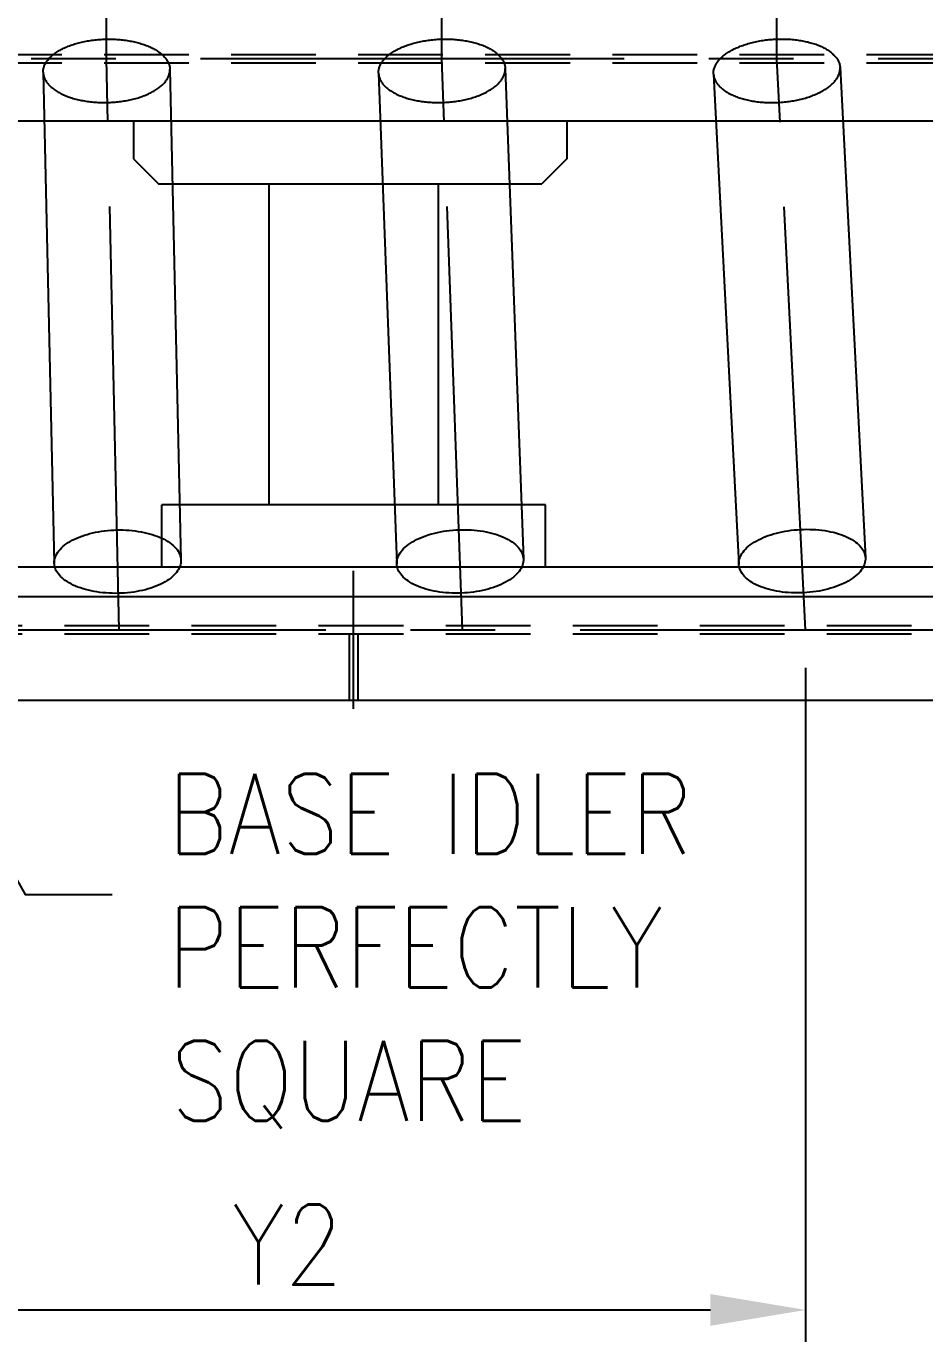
# Model space of a CAD drawing. Extents: x 0 to 13716, y 0 to 9144.
# Drawn here: x 9034 to 9573, y 2041 to 2830 of the extents above; entities that cross this region are included whole.
import ezdxf

# ---------------------------------------------------------------- set-up
doc = ezdxf.new("R2010")
doc.units = 0
doc.header["$LTSCALE"] = 8
for name, pattern in [('CENTER', [50.8, 31.75, -6.35, 6.35, -6.35]), ('HIDDEN', [9.525, 6.35, -3.175]), ('HIDDEN2', [4.7625, 3.175, -1.5875])]:
    doc.linetypes.add(name, pattern=pattern)
doc.layers.get('DEFPOINTS').update_dxf_attribs({"linetype": 'CONTINUOUS'})
for name, color, linetype in [('EMS_CL', 1, 'CENTER'), ('EMS_DIM', 3, 'CONTINUOUS'), ('EMS_HF', 3, 'HIDDEN2'), ('EMS_HIDDEN', 3, 'HIDDEN'), ('EMS_OBJECT', 2, 'CONTINUOUS'), ('EMS_TXT', 2, 'CONTINUOUS')]:
    doc.layers.add(name, color=color, linetype=linetype)
doc.styles.add('EMS_M30', font='Romans.shx', dxfattribs={"width": 0.85, "height": 75})
doc.styles.add('ROMANS', font='Romans', dxfattribs={"width": 0.85, "height": 48})
doc.dimstyles.get("Standard").update_dxf_attribs({"dimtxt": 2.5, "dimasz": 2.5, "dimexe": 1.25, "dimexo": 0.625, "dimtad": 1, "dimcen": 2.5, "dimazin": 3, "dimtfac": 1, "dimtmove": 0, "dimatfit": 3})

# ---------------------------------------------------------------- blocks, each defined once
blk = doc.blocks.new('*U234')
at = {"layer": 'EMS_TXT', "style": 'EMS_M30', "width": 0.85}
for s, p in [('BASE IDLER', (9118.89, 2333.28)), ('PERFECTLY', (9118.89, 2253.28)), ('SQUARE', (9120.84, 2173.28))]:
    blk.add_text(s, height=48, dxfattribs=at).set_placement(p)
blk = doc.blocks.new('*U235')
at = {"layer": 'EMS_DIM'}
blk.add_lwpolyline([(8949.47, 2458.99), (9033.52, 2308.91), (9085.84, 2308.91)], dxfattribs=at)
blk.add_solid([(8941.16, 2454.33), (8921.54, 2508.85), (8957.78, 2463.64)], dxfattribs=at)
blk = doc.blocks.new('*U241')
at = {"layer": 'EMS_DIM', "style": 'ROMANS', "width": 0.85}
blk.add_text('Y2', height=48, dxfattribs=at).set_placement((9157.79, 2075.06))
blk = doc.blocks.new('*D57')
at = {"layer": 'DEFPOINTS', "color": 0}
for p in [(8883.87, 2467.75), (9501.67, 2467.75), (9501.67, 2059.82)]:
    blk.add_point(p, dxfattribs=at)
at = {"layer": 'EMS_DIM'}
for p, q in [((8883.87, 2444.89), (8883.87, 2040.77)), ((9501.67, 2444.89), (9501.67, 2040.77)), ((8941.02, 2059.82), (9444.52, 2059.82))]:
    blk.add_line(p, q, dxfattribs=at)
for points in [[(8941.02, 2069.35), (8941.02, 2050.3), (8883.87, 2059.82)], [(9444.52, 2069.35), (9444.52, 2050.3), (9501.67, 2059.82)]]:
    blk.add_solid(points, dxfattribs=at)
at = {"layer": 'EMS_OBJECT'}
blk.add_blockref('*U241', (0, 0), dxfattribs=at)

msp = doc.modelspace()

# ---------------------------------------------------------------- linework, layer by layer
at = {"layer": 'EMS_CL'}
for p, q in [((9082.419, 2810.246), (9082.419, 3605.246)), ((9283.507, 2810.246), (9283.507, 3605.246)), ((9484.366, 2810.246), (9484.366, 3605.246)), ((9089.971, 2467.746), (9082.419, 2810.246)), ((9295.935, 2467.746), (9283.507, 2810.246)), ((9501.665, 2467.746), (9484.366, 2810.246))]:
    msp.add_line(p, q, dxfattribs=at)
at = {"layer": 'EMS_CL', "color": 252}
for p, q in [((9799.174, 2810.246), (7762.672, 2810.246)), ((9230.559, 2420.269), (9230.559, 2503.169)), ((7740.756, 2467.746), (9817.71, 2467.746))]:
    msp.add_line(p, q, dxfattribs=at)
at = {"layer": 'EMS_DIM'}
for p, q in [((9044.429, 2802.127), (9051.06, 2507.753)), ((9120.41, 2803.839), (9127.041, 2509.465)), ((9245.533, 2801.575), (9256.442, 2507.329)), ((9321.481, 2804.391), (9332.389, 2510.145)), ((9446.417, 2801.025), (9461.591, 2506.968)), ((9522.316, 2804.941), (9537.49, 2510.884))]:
    msp.add_line(p, q, dxfattribs=at)
for points in [[(9044.43, 2802.13, 0), (9044.43, 2802.59, 0), (9044.45, 2803.06, 0), (9044.5, 2803.53, 0), (9044.57, 2803.99, 0), (9044.66, 2804.46, 0), (9044.78, 2804.92, 0), (9044.92, 2805.39, 0), (9045.08, 2805.85, 0), (9045.26, 2806.31, 0), (9045.46, 2806.77, 0), (9045.69, 2807.22, 0), (9045.94, 2807.68, 0), (9046.21, 2808.13, 0), (9046.51, 2808.58, 0), (9046.82, 2809.02, 0), (9047.16, 2809.46, 0), (9047.51, 2809.9, 0), (9047.89, 2810.33, 0), (9048.29, 2810.76, 0), (9048.71, 2811.18, 0), (9049.15, 2811.6, 0), (9049.61, 2812.01, 0), (9050.09, 2812.42, 0), (9050.59, 2812.82, 0), (9051.11, 2813.22, 0), (9051.65, 2813.61, 0), (9052.21, 2814, 0), (9052.78, 2814.37, 0), (9053.37, 2814.74, 0), (9053.98, 2815.11, 0), (9054.61, 2815.46, 0), (9055.25, 2815.81, 0), (9055.91, 2816.15, 0), (9056.59, 2816.48, 0), (9057.28, 2816.81, 0), (9057.99, 2817.12, 0), (9058.71, 2817.43, 0), (9059.44, 2817.73, 0), (9060.19, 2818.02, 0), (9060.96, 2818.3, 0), (9061.73, 2818.57, 0), (9062.52, 2818.84, 0), (9063.32, 2819.09, 0), (9064.13, 2819.33, 0), (9064.96, 2819.57, 0), (9065.79, 2819.79, 0), (9066.63, 2820, 0), (9067.49, 2820.2, 0), (9068.35, 2820.4, 0), (9069.22, 2820.58, 0), (9070.1, 2820.75, 0), (9070.98, 2820.91, 0), (9071.87, 2821.06, 0), (9072.77, 2821.2, 0), (9073.68, 2821.33, 0), (9074.59, 2821.45, 0), (9075.5, 2821.55, 0), (9076.42, 2821.65, 0), (9077.34, 2821.73, 0), (9078.27, 2821.8, 0), (9079.2, 2821.86, 0), (9080.13, 2821.91, 0), (9081.06, 2821.95, 0), (9081.99, 2821.98, 0), (9082.92, 2821.99, 0), (9083.86, 2822, 0), (9084.79, 2821.99, 0), (9085.72, 2821.97, 0), (9086.65, 2821.94, 0), (9087.57, 2821.9, 0), (9088.49, 2821.85, 0), (9089.41, 2821.78, 0), (9090.33, 2821.7, 0), (9091.24, 2821.62, 0), (9092.14, 2821.52, 0), (9093.04, 2821.41, 0), (9093.93, 2821.29, 0), (9094.82, 2821.16, 0), (9095.69, 2821.01, 0), (9096.56, 2820.86, 0), (9097.42, 2820.7, 0), (9098.28, 2820.52, 0), (9099.12, 2820.33, 0), (9099.95, 2820.14, 0), (9100.77, 2819.93, 0), (9101.58, 2819.72, 0), (9102.38, 2819.49, 0), (9103.17, 2819.25, 0), (9103.94, 2819.01, 0), (9104.71, 2818.75, 0), (9105.45, 2818.48, 0), (9106.19, 2818.21, 0), (9106.91, 2817.93, 0), (9107.62, 2817.63, 0), (9108.31, 2817.33, 0), (9108.98, 2817.02, 0), (9109.64, 2816.7, 0), (9110.28, 2816.37, 0), (9110.91, 2816.04, 0), (9111.51, 2815.7, 0), (9112.11, 2815.34, 0), (9112.68, 2814.99, 0), (9113.23, 2814.62, 0), (9113.77, 2814.25, 0), (9114.29, 2813.87, 0), (9114.78, 2813.48, 0), (9115.26, 2813.09, 0), (9115.72, 2812.69, 0), (9116.16, 2812.29, 0), (9116.58, 2811.88, 0), (9116.98, 2811.46, 0), (9117.35, 2811.04, 0), (9117.71, 2810.62, 0), (9118.04, 2810.19, 0), (9118.36, 2809.75, 0), (9118.65, 2809.32, 0), (9118.92, 2808.87, 0), (9119.17, 2808.43, 0), (9119.39, 2807.98, 0), (9119.6, 2807.53, 0), (9119.78, 2807.07, 0), (9119.94, 2806.62, 0), (9120.07, 2806.16, 0), (9120.18, 2805.7, 0), (9120.28, 2805.23, 0), (9120.34, 2804.77, 0), (9120.39, 2804.3, 0), (9120.41, 2803.84, 0)], [(9245.53, 2801.58, 0), (9245.53, 2802.04, 0), (9245.54, 2802.51, 0), (9245.58, 2802.98, 0), (9245.65, 2803.44, 0), (9245.73, 2803.91, 0), (9245.84, 2804.38, 0), (9245.97, 2804.84, 0), (9246.13, 2805.31, 0), (9246.3, 2805.77, 0), (9246.5, 2806.23, 0), (9246.72, 2806.69, 0), (9246.96, 2807.15, 0), (9247.23, 2807.6, 0), (9247.52, 2808.05, 0), (9247.82, 2808.5, 0), (9248.15, 2808.95, 0), (9248.51, 2809.39, 0), (9248.88, 2809.83, 0), (9249.27, 2810.26, 0), (9249.69, 2810.69, 0), (9250.12, 2811.12, 0), (9250.57, 2811.54, 0), (9251.05, 2811.95, 0), (9251.54, 2812.36, 0), (9252.05, 2812.77, 0), (9252.59, 2813.16, 0), (9253.14, 2813.55, 0), (9253.71, 2813.94, 0), (9254.29, 2814.32, 0), (9254.9, 2814.69, 0), (9255.52, 2815.06, 0), (9256.16, 2815.41, 0), (9256.81, 2815.76, 0), (9257.48, 2816.11, 0), (9258.17, 2816.44, 0), (9258.87, 2816.77, 0), (9259.59, 2817.09, 0), (9260.32, 2817.4, 0), (9261.07, 2817.7, 0), (9261.82, 2817.99, 0), (9262.6, 2818.27, 0), (9263.38, 2818.55, 0), (9264.18, 2818.81, 0), (9264.99, 2819.06, 0), (9265.8, 2819.31, 0), (9266.63, 2819.55, 0), (9267.47, 2819.77, 0), (9268.32, 2819.99, 0), (9269.18, 2820.19, 0), (9270.05, 2820.39, 0), (9270.93, 2820.57, 0), (9271.81, 2820.74, 0), (9272.7, 2820.91, 0), (9273.6, 2821.06, 0), (9274.5, 2821.2, 0), (9275.41, 2821.33, 0), (9276.32, 2821.45, 0), (9277.24, 2821.56, 0), (9278.16, 2821.66, 0), (9279.08, 2821.74, 0), (9280.01, 2821.82, 0), (9280.94, 2821.88, 0), (9281.87, 2821.93, 0), (9282.8, 2821.97, 0), (9283.74, 2822, 0), (9284.67, 2822.02, 0), (9285.6, 2822.02, 0), (9286.53, 2822.02, 0), (9287.46, 2822, 0), (9288.38, 2821.97, 0), (9289.31, 2821.93, 0), (9290.23, 2821.88, 0), (9291.14, 2821.82, 0), (9292.05, 2821.74, 0), (9292.96, 2821.66, 0), (9293.86, 2821.56, 0), (9294.75, 2821.45, 0), (9295.64, 2821.33, 0), (9296.52, 2821.2, 0), (9297.39, 2821.06, 0), (9298.25, 2820.91, 0), (9299.11, 2820.75, 0), (9299.95, 2820.58, 0), (9300.79, 2820.39, 0), (9301.61, 2820.2, 0), (9302.43, 2819.99, 0), (9303.23, 2819.78, 0), (9304.02, 2819.55, 0), (9304.8, 2819.32, 0), (9305.56, 2819.07, 0), (9306.31, 2818.82, 0), (9307.05, 2818.55, 0), (9307.78, 2818.28, 0), (9308.49, 2818, 0), (9309.18, 2817.71, 0), (9309.86, 2817.4, 0), (9310.52, 2817.1, 0), (9311.17, 2816.78, 0), (9311.8, 2816.45, 0), (9312.41, 2816.12, 0), (9313.01, 2815.77, 0), (9313.59, 2815.42, 0), (9314.15, 2815.07, 0), (9314.69, 2814.7, 0), (9315.21, 2814.33, 0), (9315.72, 2813.95, 0), (9316.2, 2813.57, 0), (9316.67, 2813.18, 0), (9317.11, 2812.78, 0), (9317.53, 2812.37, 0), (9317.94, 2811.96, 0), (9318.32, 2811.55, 0), (9318.68, 2811.13, 0), (9319.02, 2810.71, 0), (9319.34, 2810.28, 0), (9319.64, 2809.84, 0), (9319.92, 2809.4, 0), (9320.17, 2808.96, 0), (9320.4, 2808.52, 0), (9320.61, 2808.07, 0), (9320.8, 2807.62, 0), (9320.97, 2807.16, 0), (9321.11, 2806.7, 0), (9321.23, 2806.25, 0), (9321.33, 2805.78, 0), (9321.4, 2805.32, 0), (9321.45, 2804.86, 0), (9321.48, 2804.39, 0)], [(9446.42, 2801.02, 0), (9446.4, 2801.49, 0), (9446.41, 2801.96, 0), (9446.45, 2802.43, 0), (9446.5, 2802.89, 0), (9446.58, 2803.36, 0), (9446.68, 2803.83, 0), (9446.81, 2804.3, 0), (9446.95, 2804.76, 0), (9447.12, 2805.23, 0), (9447.32, 2805.69, 0), (9447.53, 2806.16, 0), (9447.77, 2806.62, 0), (9448.02, 2807.08, 0), (9448.31, 2807.53, 0), (9448.61, 2807.99, 0), (9448.93, 2808.44, 0), (9449.28, 2808.88, 0), (9449.64, 2809.33, 0), (9450.03, 2809.77, 0), (9450.44, 2810.2, 0), (9450.86, 2810.63, 0), (9451.31, 2811.06, 0), (9451.78, 2811.48, 0), (9452.27, 2811.9, 0), (9452.78, 2812.31, 0), (9453.3, 2812.71, 0), (9453.85, 2813.11, 0), (9454.41, 2813.51, 0), (9454.99, 2813.89, 0), (9455.59, 2814.27, 0), (9456.21, 2814.65, 0), (9456.84, 2815.02, 0), (9457.49, 2815.38, 0), (9458.16, 2815.73, 0), (9458.84, 2816.07, 0), (9459.53, 2816.41, 0), (9460.25, 2816.74, 0), (9460.97, 2817.06, 0), (9461.71, 2817.37, 0), (9462.47, 2817.67, 0), (9463.24, 2817.97, 0), (9464.02, 2818.25, 0), (9464.81, 2818.53, 0), (9465.61, 2818.79, 0), (9466.43, 2819.05, 0), (9467.26, 2819.3, 0), (9468.09, 2819.54, 0), (9468.94, 2819.76, 0), (9469.79, 2819.98, 0), (9470.66, 2820.19, 0), (9471.53, 2820.39, 0), (9472.41, 2820.57, 0), (9473.3, 2820.75, 0), (9474.2, 2820.91, 0), (9475.1, 2821.07, 0), (9476, 2821.21, 0), (9476.91, 2821.34, 0), (9477.83, 2821.47, 0), (9478.75, 2821.58, 0), (9479.67, 2821.67, 0), (9480.6, 2821.76, 0), (9481.53, 2821.84, 0), (9482.46, 2821.9, 0), (9483.39, 2821.96, 0), (9484.32, 2822, 0), (9485.25, 2822.03, 0), (9486.18, 2822.05, 0), (9487.11, 2822.06, 0), (9488.04, 2822.05, 0), (9488.97, 2822.04, 0), (9489.89, 2822.01, 0), (9490.81, 2821.98, 0), (9491.73, 2821.93, 0), (9492.64, 2821.87, 0), (9493.54, 2821.79, 0), (9494.45, 2821.71, 0), (9495.34, 2821.61, 0), (9496.23, 2821.51, 0), (9497.11, 2821.39, 0), (9497.98, 2821.26, 0), (9498.85, 2821.12, 0), (9499.71, 2820.97, 0), (9500.55, 2820.81, 0), (9501.39, 2820.64, 0), (9502.22, 2820.46, 0), (9503.04, 2820.27, 0), (9503.84, 2820.06, 0), (9504.64, 2819.85, 0), (9505.42, 2819.62, 0), (9506.19, 2819.39, 0), (9506.94, 2819.15, 0), (9507.68, 2818.89, 0), (9508.41, 2818.63, 0), (9509.13, 2818.36, 0), (9509.82, 2818.08, 0), (9510.51, 2817.79, 0), (9511.18, 2817.49, 0), (9511.83, 2817.18, 0), (9512.46, 2816.86, 0), (9513.08, 2816.53, 0), (9513.68, 2816.2, 0), (9514.26, 2815.86, 0), (9514.83, 2815.51, 0), (9515.38, 2815.15, 0), (9515.9, 2814.79, 0), (9516.41, 2814.42, 0), (9516.9, 2814.04, 0), (9517.37, 2813.65, 0), (9517.82, 2813.26, 0), (9518.25, 2812.87, 0), (9518.66, 2812.46, 0), (9519.05, 2812.05, 0), (9519.42, 2811.64, 0), (9519.77, 2811.22, 0), (9520.09, 2810.79, 0), (9520.4, 2810.37, 0), (9520.68, 2809.93, 0), (9520.94, 2809.49, 0), (9521.18, 2809.05, 0), (9521.4, 2808.61, 0), (9521.59, 2808.16, 0), (9521.76, 2807.7, 0), (9521.91, 2807.25, 0), (9522.04, 2806.79, 0), (9522.14, 2806.33, 0), (9522.22, 2805.87, 0), (9522.28, 2805.41, 0), (9522.32, 2804.94, 0)], [(9051.06, 2507.75, 0), (9051.09, 2508.69, 0), (9051.2, 2509.62, 0), (9051.41, 2510.55, 0), (9051.71, 2511.48, 0), (9052.09, 2512.39, 0), (9052.57, 2513.3, 0), (9053.14, 2514.2, 0), (9053.79, 2515.09, 0), (9054.52, 2515.96, 0), (9055.34, 2516.81, 0), (9056.25, 2517.64, 0), (9057.23, 2518.45, 0), (9058.28, 2519.24, 0), (9059.41, 2520, 0), (9060.61, 2520.73, 0), (9061.88, 2521.44, 0), (9063.22, 2522.11, 0), (9064.62, 2522.75, 0), (9066.08, 2523.36, 0), (9067.59, 2523.93, 0), (9069.15, 2524.46, 0), (9070.76, 2524.96, 0), (9072.42, 2525.41, 0), (9074.12, 2525.83, 0), (9075.85, 2526.21, 0), (9077.61, 2526.54, 0), (9079.4, 2526.83, 0), (9081.22, 2527.07, 0), (9083.05, 2527.27, 0), (9084.9, 2527.43, 0), (9086.76, 2527.54, 0), (9088.62, 2527.6, 0), (9090.49, 2527.62, 0), (9092.35, 2527.6, 0), (9094.2, 2527.52, 0), (9096.04, 2527.41, 0), (9097.87, 2527.24, 0), (9099.67, 2527.03, 0), (9101.45, 2526.78, 0), (9103.19, 2526.49, 0), (9104.91, 2526.15, 0), (9106.58, 2525.76, 0), (9108.21, 2525.34, 0), (9109.8, 2524.88, 0), (9111.34, 2524.38, 0), (9112.82, 2523.84, 0), (9114.25, 2523.26, 0), (9115.61, 2522.65, 0), (9116.91, 2522, 0), (9118.15, 2521.32, 0), (9119.31, 2520.61, 0), (9120.4, 2519.87, 0), (9121.42, 2519.11, 0), (9122.35, 2518.32, 0), (9123.21, 2517.5, 0), (9123.99, 2516.67, 0), (9124.68, 2515.81, 0), (9125.28, 2514.94, 0), (9125.8, 2514.05, 0), (9126.23, 2513.15, 0), (9126.57, 2512.24, 0), (9126.82, 2511.32, 0), (9126.97, 2510.4, 0), (9127.04, 2509.47, 0), (9127.02, 2508.53, 0), (9126.9, 2507.6, 0), (9126.69, 2506.67, 0), (9126.39, 2505.74, 0), (9126.01, 2504.82, 0), (9125.53, 2503.91, 0), (9124.96, 2503.02, 0), (9124.31, 2502.13, 0), (9123.58, 2501.26, 0), (9122.76, 2500.41, 0), (9121.86, 2499.58, 0), (9120.88, 2498.77, 0), (9119.82, 2497.98, 0), (9118.69, 2497.22, 0), (9117.49, 2496.49, 0), (9116.22, 2495.78, 0), (9114.88, 2495.11, 0), (9113.48, 2494.47, 0), (9112.03, 2493.86, 0), (9110.51, 2493.29, 0), (9108.95, 2492.76, 0), (9107.34, 2492.26, 0), (9105.68, 2491.8, 0), (9103.98, 2491.39, 0), (9102.25, 2491.01, 0), (9100.49, 2490.68, 0), (9098.7, 2490.39, 0), (9096.88, 2490.15, 0), (9095.05, 2489.95, 0), (9093.2, 2489.79, 0), (9091.34, 2489.68, 0), (9089.48, 2489.61, 0), (9087.61, 2489.59, 0), (9085.75, 2489.62, 0), (9083.9, 2489.69, 0), (9082.06, 2489.81, 0), (9080.23, 2489.98, 0), (9078.43, 2490.18, 0), (9076.65, 2490.44, 0), (9074.91, 2490.73, 0), (9073.19, 2491.07, 0), (9071.52, 2491.45, 0), (9069.89, 2491.88, 0), (9068.3, 2492.34, 0), (9066.76, 2492.84, 0), (9065.28, 2493.38, 0), (9063.85, 2493.96, 0), (9062.49, 2494.57, 0), (9061.19, 2495.22, 0), (9059.96, 2495.9, 0), (9058.79, 2496.61, 0), (9057.7, 2497.34, 0), (9056.69, 2498.11, 0), (9055.75, 2498.9, 0), (9054.89, 2499.71, 0), (9054.12, 2500.55, 0), (9053.43, 2501.4, 0), (9052.82, 2502.28, 0), (9052.3, 2503.16, 0), (9051.87, 2504.06, 0), (9051.53, 2504.98, 0), (9051.29, 2505.9, 0), (9051.13, 2506.82, 0), (9051.06, 2507.75, 0)], [(9256.44, 2507.33, 0), (9256.45, 2508.26, 0), (9256.56, 2509.2, 0), (9256.75, 2510.13, 0), (9257.03, 2511.06, 0), (9257.41, 2511.98, 0), (9257.87, 2512.9, 0), (9258.42, 2513.81, 0), (9259.06, 2514.7, 0), (9259.79, 2515.58, 0), (9260.59, 2516.45, 0), (9261.48, 2517.29, 0), (9262.45, 2518.11, 0), (9263.5, 2518.92, 0), (9264.61, 2519.69, 0), (9265.81, 2520.44, 0), (9267.07, 2521.17, 0), (9268.39, 2521.86, 0), (9269.78, 2522.52, 0), (9271.23, 2523.15, 0), (9272.73, 2523.74, 0), (9274.29, 2524.3, 0), (9275.89, 2524.82, 0), (9277.54, 2525.3, 0), (9279.23, 2525.74, 0), (9280.96, 2526.14, 0), (9282.72, 2526.5, 0), (9284.51, 2526.81, 0), (9286.32, 2527.08, 0), (9288.15, 2527.31, 0), (9289.99, 2527.49, 0), (9291.85, 2527.63, 0), (9293.71, 2527.72, 0), (9295.58, 2527.77, 0), (9297.44, 2527.77, 0), (9299.29, 2527.72, 0), (9301.13, 2527.63, 0), (9302.96, 2527.5, 0), (9304.77, 2527.31, 0), (9306.55, 2527.09, 0), (9308.3, 2526.82, 0), (9310.02, 2526.5, 0), (9311.7, 2526.15, 0), (9313.33, 2525.75, 0), (9314.93, 2525.31, 0), (9316.47, 2524.83, 0), (9317.96, 2524.31, 0), (9319.4, 2523.75, 0), (9320.77, 2523.16, 0), (9322.08, 2522.53, 0), (9323.32, 2521.87, 0), (9324.5, 2521.18, 0), (9325.6, 2520.46, 0), (9326.62, 2519.71, 0), (9327.57, 2518.93, 0), (9328.44, 2518.13, 0), (9329.23, 2517.3, 0), (9329.93, 2516.46, 0), (9330.55, 2515.6, 0), (9331.08, 2514.72, 0), (9331.52, 2513.82, 0), (9331.88, 2512.92, 0), (9332.14, 2512, 0), (9332.31, 2511.07, 0), (9332.39, 2510.14, 0), (9332.38, 2509.21, 0), (9332.28, 2508.28, 0), (9332.08, 2507.34, 0), (9331.8, 2506.41, 0), (9331.42, 2505.49, 0), (9330.96, 2504.57, 0), (9330.41, 2503.67, 0), (9329.77, 2502.77, 0), (9329.04, 2501.89, 0), (9328.24, 2501.03, 0), (9327.35, 2500.18, 0), (9326.38, 2499.36, 0), (9325.34, 2498.56, 0), (9324.22, 2497.78, 0), (9323.03, 2497.03, 0), (9321.76, 2496.31, 0), (9320.44, 2495.61, 0), (9319.05, 2494.95, 0), (9317.6, 2494.32, 0), (9316.1, 2493.73, 0), (9314.54, 2493.17, 0), (9312.94, 2492.66, 0), (9311.29, 2492.17, 0), (9309.6, 2491.73, 0), (9307.87, 2491.33, 0), (9306.11, 2490.98, 0), (9304.33, 2490.66, 0), (9302.51, 2490.39, 0), (9300.68, 2490.16, 0), (9298.84, 2489.98, 0), (9296.98, 2489.84, 0), (9295.12, 2489.75, 0), (9293.26, 2489.7, 0), (9291.39, 2489.7, 0), (9289.54, 2489.75, 0), (9287.7, 2489.84, 0), (9285.87, 2489.98, 0), (9284.07, 2490.16, 0), (9282.29, 2490.39, 0), (9280.53, 2490.66, 0), (9278.82, 2490.97, 0), (9277.14, 2491.33, 0), (9275.5, 2491.73, 0), (9273.9, 2492.17, 0), (9272.36, 2492.65, 0), (9270.87, 2493.17, 0), (9269.44, 2493.72, 0), (9268.06, 2494.32, 0), (9266.75, 2494.94, 0), (9265.51, 2495.6, 0), (9264.33, 2496.3, 0), (9263.23, 2497.02, 0), (9262.21, 2497.77, 0), (9261.26, 2498.54, 0), (9260.39, 2499.35, 0), (9259.6, 2500.17, 0), (9258.9, 2501.01, 0), (9258.28, 2501.88, 0), (9257.75, 2502.76, 0), (9257.31, 2503.65, 0), (9256.96, 2504.56, 0), (9256.69, 2505.47, 0), (9256.52, 2506.4, 0), (9256.44, 2507.33, 0)], [(9461.59, 2506.97, 0), (9461.59, 2507.9, 0), (9461.68, 2508.84, 0), (9461.86, 2509.77, 0), (9462.13, 2510.71, 0), (9462.49, 2511.64, 0), (9462.94, 2512.56, 0), (9463.48, 2513.47, 0), (9464.1, 2514.38, 0), (9464.82, 2515.27, 0), (9465.61, 2516.14, 0), (9466.49, 2517, 0), (9467.44, 2517.84, 0), (9468.48, 2518.66, 0), (9469.58, 2519.45, 0), (9470.76, 2520.22, 0), (9472.01, 2520.96, 0), (9473.33, 2521.67, 0), (9474.71, 2522.35, 0), (9476.15, 2523, 0), (9477.64, 2523.61, 0), (9479.19, 2524.19, 0), (9480.79, 2524.74, 0), (9482.43, 2525.24, 0), (9484.11, 2525.71, 0), (9485.83, 2526.13, 0), (9487.59, 2526.52, 0), (9489.37, 2526.86, 0), (9491.18, 2527.15, 0), (9493, 2527.41, 0), (9494.85, 2527.62, 0), (9496.7, 2527.78, 0), (9498.56, 2527.9, 0), (9500.42, 2527.97, 0), (9502.29, 2528, 0), (9504.14, 2527.98, 0), (9505.98, 2527.92, 0), (9507.81, 2527.81, 0), (9509.62, 2527.65, 0), (9511.4, 2527.45, 0), (9513.16, 2527.21, 0), (9514.88, 2526.92, 0), (9516.57, 2526.58, 0), (9518.21, 2526.21, 0), (9519.81, 2525.79, 0), (9521.36, 2525.33, 0), (9522.86, 2524.84, 0), (9524.3, 2524.3, 0), (9525.68, 2523.73, 0), (9527, 2523.12, 0), (9528.25, 2522.48, 0), (9529.44, 2521.8, 0), (9530.55, 2521.1, 0), (9531.59, 2520.36, 0), (9532.55, 2519.6, 0), (9533.43, 2518.81, 0), (9534.23, 2518, 0), (9534.94, 2517.16, 0), (9535.57, 2516.31, 0), (9536.11, 2515.44, 0), (9536.57, 2514.55, 0), (9536.94, 2513.65, 0), (9537.21, 2512.73, 0), (9537.4, 2511.81, 0), (9537.49, 2510.88, 0), (9537.49, 2509.95, 0), (9537.4, 2509.01, 0), (9537.22, 2508.08, 0), (9536.95, 2507.14, 0), (9536.59, 2506.21, 0), (9536.14, 2505.29, 0), (9535.6, 2504.38, 0), (9534.98, 2503.47, 0), (9534.26, 2502.58, 0), (9533.47, 2501.71, 0), (9532.59, 2500.85, 0), (9531.64, 2500.01, 0), (9530.6, 2499.2, 0), (9529.5, 2498.4, 0), (9528.32, 2497.63, 0), (9527.07, 2496.89, 0), (9525.75, 2496.18, 0), (9524.37, 2495.5, 0), (9522.93, 2494.85, 0), (9521.44, 2494.24, 0), (9519.89, 2493.66, 0), (9518.29, 2493.11, 0), (9516.65, 2492.61, 0), (9514.97, 2492.14, 0), (9513.25, 2491.72, 0), (9511.49, 2491.34, 0), (9509.71, 2491, 0), (9507.9, 2490.7, 0), (9506.08, 2490.44, 0), (9504.23, 2490.23, 0), (9502.38, 2490.07, 0), (9500.52, 2489.95, 0), (9498.66, 2489.88, 0), (9496.79, 2489.85, 0), (9494.94, 2489.87, 0), (9493.1, 2489.93, 0), (9491.27, 2490.04, 0), (9489.46, 2490.2, 0), (9487.68, 2490.4, 0), (9485.92, 2490.65, 0), (9484.2, 2490.94, 0), (9482.51, 2491.27, 0), (9480.87, 2491.64, 0), (9479.27, 2492.06, 0), (9477.72, 2492.52, 0), (9476.22, 2493.02, 0), (9474.78, 2493.55, 0), (9473.4, 2494.12, 0), (9472.08, 2494.73, 0), (9470.83, 2495.37, 0), (9469.64, 2496.05, 0), (9468.53, 2496.76, 0), (9467.49, 2497.49, 0), (9466.53, 2498.25, 0), (9465.65, 2499.04, 0), (9464.85, 2499.86, 0), (9464.14, 2500.69, 0), (9463.51, 2501.54, 0), (9462.97, 2502.42, 0), (9462.51, 2503.3, 0), (9462.15, 2504.2, 0), (9461.87, 2505.12, 0), (9461.68, 2506.04, 0), (9461.59, 2506.97, 0)]]:
    msp.add_polyline3d(points, dxfattribs=at)
at = {"layer": 'EMS_HF'}
for points in [[(9044.43, 2802.13, 0), (9044.45, 2801.66, 0), (9044.5, 2801.2, 0), (9044.56, 2800.73, 0), (9044.65, 2800.27, 0), (9044.77, 2799.81, 0), (9044.9, 2799.35, 0), (9045.06, 2798.89, 0), (9045.24, 2798.44, 0), (9045.45, 2797.99, 0), (9045.67, 2797.54, 0), (9045.92, 2797.09, 0), (9046.19, 2796.65, 0), (9046.48, 2796.21, 0), (9046.79, 2795.78, 0), (9047.13, 2795.35, 0), (9047.48, 2794.92, 0), (9047.86, 2794.5, 0), (9048.26, 2794.09, 0), (9048.68, 2793.68, 0), (9049.12, 2793.27, 0), (9049.58, 2792.88, 0), (9050.05, 2792.48, 0), (9050.55, 2792.1, 0), (9051.07, 2791.72, 0), (9051.61, 2791.35, 0), (9052.16, 2790.98, 0), (9052.73, 2790.62, 0), (9053.32, 2790.27, 0), (9053.93, 2789.93, 0), (9054.56, 2789.59, 0), (9055.2, 2789.27, 0), (9055.86, 2788.95, 0), (9056.53, 2788.64, 0), (9057.22, 2788.33, 0), (9057.93, 2788.04, 0), (9058.65, 2787.76, 0), (9059.38, 2787.48, 0), (9060.13, 2787.22, 0), (9060.89, 2786.96, 0), (9061.67, 2786.71, 0), (9062.46, 2786.48, 0), (9063.26, 2786.25, 0), (9064.07, 2786.03, 0), (9064.89, 2785.83, 0), (9065.72, 2785.63, 0), (9066.56, 2785.45, 0), (9067.42, 2785.27, 0), (9068.28, 2785.11, 0), (9069.15, 2784.95, 0), (9070.02, 2784.81, 0), (9070.91, 2784.68, 0), (9071.8, 2784.56, 0), (9072.7, 2784.45, 0), (9073.6, 2784.35, 0), (9074.51, 2784.26, 0), (9075.43, 2784.19, 0), (9076.35, 2784.12, 0), (9077.27, 2784.07, 0), (9078.19, 2784.03, 0), (9079.12, 2784, 0), (9080.05, 2783.98, 0), (9080.98, 2783.97, 0), (9081.91, 2783.97, 0), (9082.85, 2783.99, 0), (9083.78, 2784.01, 0), (9084.71, 2784.05, 0), (9085.64, 2784.1, 0), (9086.57, 2784.16, 0), (9087.49, 2784.24, 0), (9088.42, 2784.32, 0), (9089.34, 2784.41, 0), (9090.25, 2784.52, 0), (9091.16, 2784.64, 0), (9092.07, 2784.77, 0), (9092.96, 2784.9, 0), (9093.86, 2785.05, 0), (9094.74, 2785.22, 0), (9095.62, 2785.39, 0), (9096.49, 2785.57, 0), (9097.35, 2785.76, 0), (9098.21, 2785.96, 0), (9099.05, 2786.18, 0), (9099.88, 2786.4, 0), (9100.71, 2786.63, 0), (9101.52, 2786.88, 0), (9102.32, 2787.13, 0), (9103.11, 2787.39, 0), (9103.88, 2787.66, 0), (9104.64, 2787.95, 0), (9105.39, 2788.24, 0), (9106.13, 2788.53, 0), (9106.85, 2788.84, 0), (9107.56, 2789.16, 0), (9108.25, 2789.48, 0), (9108.93, 2789.82, 0), (9109.59, 2790.16, 0), (9110.23, 2790.51, 0), (9110.86, 2790.86, 0), (9111.47, 2791.22, 0), (9112.06, 2791.59, 0), (9112.63, 2791.97, 0), (9113.19, 2792.36, 0), (9113.73, 2792.75, 0), (9114.24, 2793.14, 0), (9114.74, 2793.54, 0), (9115.22, 2793.95, 0), (9115.69, 2794.37, 0), (9116.13, 2794.78, 0), (9116.55, 2795.21, 0), (9116.95, 2795.64, 0), (9117.32, 2796.07, 0), (9117.68, 2796.5, 0), (9118.02, 2796.95, 0), (9118.33, 2797.39, 0), (9118.63, 2797.84, 0), (9118.9, 2798.29, 0), (9119.15, 2798.74, 0), (9119.38, 2799.2, 0), (9119.58, 2799.66, 0), (9119.76, 2800.12, 0), (9119.92, 2800.58, 0), (9120.06, 2801.04, 0), (9120.18, 2801.51, 0), (9120.27, 2801.97, 0), (9120.34, 2802.44, 0), (9120.39, 2802.91, 0), (9120.41, 2803.37, 0), (9120.41, 2803.84, 0)], [(9245.53, 2801.58, 0), (9245.56, 2801.11, 0), (9245.61, 2800.65, 0), (9245.69, 2800.18, 0), (9245.79, 2799.72, 0), (9245.9, 2799.26, 0), (9246.05, 2798.8, 0), (9246.21, 2798.35, 0), (9246.4, 2797.9, 0), (9246.61, 2797.45, 0), (9246.84, 2797, 0), (9247.1, 2796.56, 0), (9247.37, 2796.12, 0), (9247.67, 2795.69, 0), (9247.99, 2795.26, 0), (9248.33, 2794.84, 0), (9248.69, 2794.42, 0), (9249.08, 2794, 0), (9249.48, 2793.59, 0), (9249.9, 2793.19, 0), (9250.35, 2792.79, 0), (9250.81, 2792.4, 0), (9251.3, 2792.01, 0), (9251.8, 2791.64, 0), (9252.32, 2791.26, 0), (9252.87, 2790.9, 0), (9253.43, 2790.54, 0), (9254, 2790.19, 0), (9254.6, 2789.85, 0), (9255.21, 2789.52, 0), (9255.84, 2789.19, 0), (9256.49, 2788.87, 0), (9257.15, 2788.56, 0), (9257.83, 2788.26, 0), (9258.53, 2787.97, 0), (9259.24, 2787.69, 0), (9259.96, 2787.41, 0), (9260.7, 2787.15, 0), (9261.45, 2786.89, 0), (9262.22, 2786.65, 0), (9263, 2786.41, 0), (9263.79, 2786.19, 0), (9264.59, 2785.97, 0), (9265.4, 2785.77, 0), (9266.23, 2785.57, 0), (9267.06, 2785.39, 0), (9267.91, 2785.22, 0), (9268.76, 2785.05, 0), (9269.63, 2784.9, 0), (9270.5, 2784.76, 0), (9271.38, 2784.63, 0), (9272.26, 2784.51, 0), (9273.16, 2784.41, 0), (9274.06, 2784.31, 0), (9274.96, 2784.22, 0), (9275.87, 2784.15, 0), (9276.79, 2784.09, 0), (9277.71, 2784.04, 0), (9278.63, 2784, 0), (9279.56, 2783.97, 0), (9280.49, 2783.95, 0), (9281.42, 2783.94, 0), (9282.35, 2783.95, 0), (9283.28, 2783.97, 0), (9284.21, 2784, 0), (9285.14, 2784.04, 0), (9286.07, 2784.09, 0), (9287, 2784.15, 0), (9287.93, 2784.23, 0), (9288.85, 2784.31, 0), (9289.78, 2784.41, 0), (9290.69, 2784.52, 0), (9291.61, 2784.64, 0), (9292.51, 2784.77, 0), (9293.42, 2784.91, 0), (9294.31, 2785.06, 0), (9295.2, 2785.22, 0), (9296.09, 2785.4, 0), (9296.96, 2785.58, 0), (9297.83, 2785.78, 0), (9298.69, 2785.98, 0), (9299.54, 2786.2, 0), (9300.38, 2786.42, 0), (9301.21, 2786.66, 0), (9302.03, 2786.9, 0), (9302.84, 2787.16, 0), (9303.63, 2787.42, 0), (9304.42, 2787.7, 0), (9305.19, 2787.98, 0), (9305.95, 2788.27, 0), (9306.69, 2788.57, 0), (9307.42, 2788.88, 0), (9308.14, 2789.2, 0), (9308.84, 2789.53, 0), (9309.53, 2789.86, 0), (9310.2, 2790.2, 0), (9310.86, 2790.55, 0), (9311.49, 2790.91, 0), (9312.12, 2791.28, 0), (9312.72, 2791.65, 0), (9313.31, 2792.03, 0), (9313.88, 2792.41, 0), (9314.43, 2792.8, 0), (9314.96, 2793.2, 0), (9315.47, 2793.61, 0), (9315.97, 2794.01, 0), (9316.44, 2794.43, 0), (9316.89, 2794.85, 0), (9317.33, 2795.27, 0), (9317.74, 2795.7, 0), (9318.14, 2796.14, 0), (9318.51, 2796.58, 0), (9318.86, 2797.02, 0), (9319.19, 2797.46, 0), (9319.5, 2797.91, 0), (9319.79, 2798.36, 0), (9320.05, 2798.82, 0), (9320.29, 2799.28, 0), (9320.51, 2799.74, 0), (9320.71, 2800.2, 0), (9320.89, 2800.66, 0), (9321.04, 2801.12, 0), (9321.17, 2801.59, 0), (9321.28, 2802.06, 0), (9321.37, 2802.52, 0), (9321.43, 2802.99, 0), (9321.47, 2803.46, 0), (9321.49, 2803.92, 0), (9321.48, 2804.39, 0)], [(9446.42, 2801.02, 0), (9446.45, 2800.56, 0), (9446.51, 2800.1, 0), (9446.59, 2799.63, 0), (9446.7, 2799.17, 0), (9446.82, 2798.72, 0), (9446.97, 2798.26, 0), (9447.14, 2797.81, 0), (9447.34, 2797.36, 0), (9447.55, 2796.92, 0), (9447.79, 2796.47, 0), (9448.05, 2796.04, 0), (9448.34, 2795.6, 0), (9448.64, 2795.17, 0), (9448.96, 2794.75, 0), (9449.31, 2794.33, 0), (9449.68, 2793.91, 0), (9450.07, 2793.5, 0), (9450.48, 2793.1, 0), (9450.91, 2792.7, 0), (9451.36, 2792.31, 0), (9451.83, 2791.93, 0), (9452.32, 2791.55, 0), (9452.83, 2791.18, 0), (9453.36, 2790.81, 0), (9453.9, 2790.46, 0), (9454.47, 2790.11, 0), (9455.05, 2789.77, 0), (9455.65, 2789.43, 0), (9456.27, 2789.11, 0), (9456.91, 2788.79, 0), (9457.56, 2788.48, 0), (9458.22, 2788.18, 0), (9458.91, 2787.89, 0), (9459.61, 2787.61, 0), (9460.32, 2787.34, 0), (9461.05, 2787.07, 0), (9461.79, 2786.82, 0), (9462.55, 2786.58, 0), (9463.32, 2786.34, 0), (9464.1, 2786.12, 0), (9464.89, 2785.9, 0), (9465.7, 2785.7, 0), (9466.51, 2785.51, 0), (9467.34, 2785.33, 0), (9468.18, 2785.15, 0), (9469.03, 2784.99, 0), (9469.88, 2784.84, 0), (9470.75, 2784.7, 0), (9471.62, 2784.58, 0), (9472.5, 2784.46, 0), (9473.39, 2784.35, 0), (9474.29, 2784.26, 0), (9475.19, 2784.17, 0), (9476.1, 2784.1, 0), (9477.01, 2784.04, 0), (9477.92, 2783.99, 0), (9478.84, 2783.95, 0), (9479.77, 2783.93, 0), (9480.69, 2783.91, 0), (9481.62, 2783.91, 0), (9482.55, 2783.92, 0), (9483.48, 2783.94, 0), (9484.41, 2783.97, 0), (9485.35, 2784.01, 0), (9486.28, 2784.06, 0), (9487.21, 2784.13, 0), (9488.13, 2784.2, 0), (9489.06, 2784.29, 0), (9489.98, 2784.39, 0), (9490.9, 2784.5, 0), (9491.82, 2784.62, 0), (9492.73, 2784.76, 0), (9493.64, 2784.9, 0), (9494.54, 2785.05, 0), (9495.43, 2785.22, 0), (9496.32, 2785.39, 0), (9497.2, 2785.58, 0), (9498.07, 2785.78, 0), (9498.94, 2785.98, 0), (9499.79, 2786.2, 0), (9500.64, 2786.43, 0), (9501.48, 2786.67, 0), (9502.3, 2786.91, 0), (9503.12, 2787.17, 0), (9503.92, 2787.44, 0), (9504.72, 2787.71, 0), (9505.5, 2788, 0), (9506.26, 2788.29, 0), (9507.02, 2788.6, 0), (9507.76, 2788.91, 0), (9508.49, 2789.23, 0), (9509.2, 2789.56, 0), (9509.9, 2789.89, 0), (9510.58, 2790.24, 0), (9511.24, 2790.59, 0), (9511.89, 2790.95, 0), (9512.53, 2791.32, 0), (9513.14, 2791.69, 0), (9513.74, 2792.07, 0), (9514.32, 2792.46, 0), (9514.89, 2792.85, 0), (9515.43, 2793.25, 0), (9515.96, 2793.66, 0), (9516.46, 2794.07, 0), (9516.95, 2794.49, 0), (9517.42, 2794.91, 0), (9517.87, 2795.33, 0), (9518.3, 2795.77, 0), (9518.7, 2796.2, 0), (9519.09, 2796.64, 0), (9519.46, 2797.08, 0), (9519.8, 2797.53, 0), (9520.13, 2797.98, 0), (9520.43, 2798.43, 0), (9520.71, 2798.89, 0), (9520.97, 2799.35, 0), (9521.2, 2799.81, 0), (9521.42, 2800.27, 0), (9521.61, 2800.74, 0), (9521.78, 2801.2, 0), (9521.92, 2801.67, 0), (9522.05, 2802.14, 0), (9522.15, 2802.6, 0), (9522.23, 2803.07, 0), (9522.28, 2803.54, 0), (9522.32, 2804.01, 0), (9522.33, 2804.48, 0), (9522.32, 2804.94, 0)]]:
    msp.add_polyline3d(points, dxfattribs=at)
at = {"layer": 'EMS_HIDDEN', "color": 252}
for p, q in [((7785.562, 2812.746), (9775.557, 2812.746)), ((7785.562, 2807.746), (9775.557, 2807.746)), ((7761.821, 2470.246), (9799.298, 2470.246)), ((7761.821, 2465.246), (9799.298, 2465.246))]:
    msp.add_line(p, q, dxfattribs=at)
msp.add_lwpolyline([(9233.059, 2465.246), (9233.059, 2425.246), (9228.059, 2425.246), (9228.059, 2465.246)], close=True, dxfattribs=at)
at = {"layer": 'EMS_OBJECT', "color": 252}
for p, q in [((9775.557, 2772.746), (7785.562, 2772.746)), ((9098.494, 2772.746), (9098.494, 2750.246)), ((9358.494, 2772.746), (9358.494, 2750.246)), ((9098.494, 2750.246), (9113.494, 2735.246)), ((9358.494, 2750.246), (9343.494, 2735.246)), ((9113.494, 2735.246), (9343.494, 2735.246)), ((9179.809, 2735.246), (9179.809, 2542.746)), ((9281.309, 2735.246), (9281.309, 2542.746)), ((9345.559, 2542.746), (9115.559, 2542.746)), ((9115.559, 2505.246), (9115.559, 2542.746)), ((9345.559, 2505.246), (9345.559, 2542.746)), ((9799.298, 2505.246), (7761.821, 2505.246)), ((7761.821, 2487.746), (9799.298, 2487.746)), ((9799.298, 2425.246), (7761.821, 2425.246))]:
    msp.add_line(p, q, dxfattribs=at)

# ---------------------------------------------------------------- block references
at = {"layer": 'EMS_OBJECT'}
for name in ['*U235', '*U234']:
    msp.add_blockref(name, (0, 0), dxfattribs=at)

# ---------------------------------------------------------------- dimensions: what is measured, and where the dimension line sits
at = {"layer": 'EMS_DIM'}
dim = msp.add_linear_dim(base=(9501.665, 2059.822), p1=(8883.867, 2467.746), p2=(9501.665, 2467.746), angle=180, text='Y2', dimstyle='Standard', dxfattribs=at)
dim.commit()
dim.dimension.update_dxf_attribs({"geometry": '*D57', "text_midpoint": (9192.766, 2099.062)})

doc.saveas('drawing.dxf')
